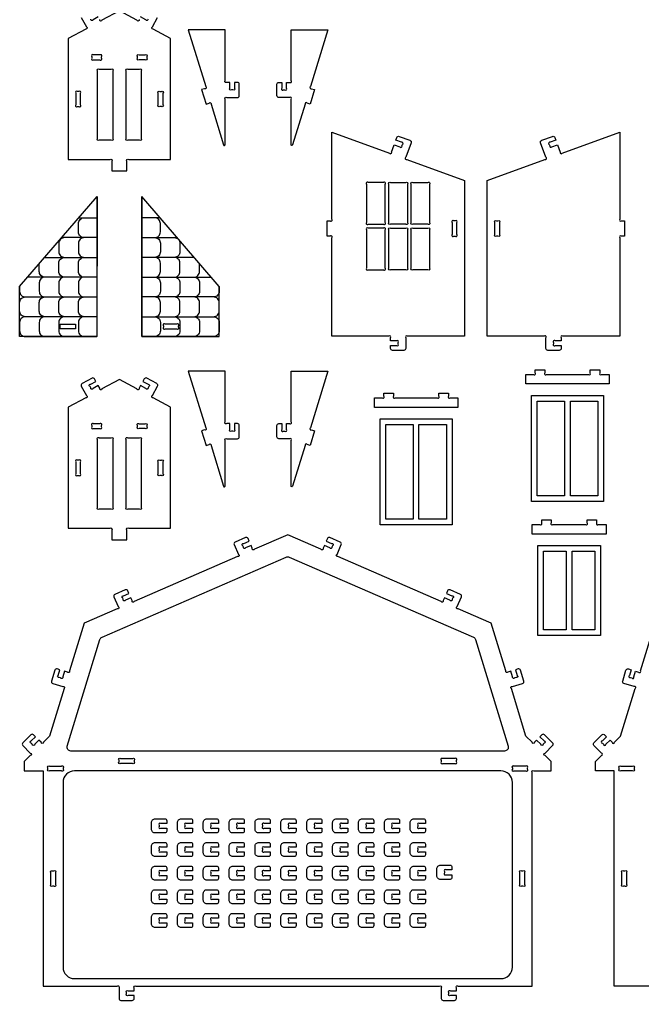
# Model space of a CAD drawing. Extents: x -988 to 3654, y 1395 to 5305.
# Drawn here: x -988 to 589, y 1399 to 3882 of the extents above; entities that cross this region are included whole.
import ezdxf

# ---------------------------------------------------------------- set-up
doc = ezdxf.new("R2010")
doc.units = 0
doc.header["$MEASUREMENT"] = 0
doc.layers.add('LAYER1', color=18, linetype='CONTINUOUS')

msp = doc.modelspace()

# ---------------------------------------------------------------- linework, layer by layer
at = {"layer": 'LAYER1'}
for points in [[(-685.6, 3881.9, -1), (-691.4, 3880.2), (-735.6, 3904.1), (-779.7, 3880.2, -1), (-785.5, 3881.9)], [(-832.1, 3887.4), (-819.3, 3863.7, -1), (-821, 3857.9), (-865.2, 3834), (-865.2, 3527.5), (-759, 3527.5, -1), (-754.8, 3523.2), (-754.8, 3498.7), (-716.4, 3498.7), (-716.4, 3523.2, -1), (-712.1, 3527.5), (-606, 3527.5), (-606, 3834), (-650.1, 3857.9, -1), (-651.8, 3863.7), (-639, 3887.4, 0.414214)], [(-789.2, 3888.7), (-802.3, 3881.6, -1), (-808.1, 3883.4)], [(-663, 3883.4, -1), (-668.8, 3881.6), (-681.9, 3888.7)], [(-792.4, 3330), (-824.8, 3330, -0.414214), (-839.2, 3344.4), (-839.2, 3365.7, -0.414214), (-824.8, 3380.1), (-792.3, 3380.1)], [(-678.8, 3330), (-646.3, 3330, 0.414214), (-631.9, 3344.4), (-631.9, 3365.7, 0.414214), (-646.3, 3380.1), (-678.8, 3380.1)], [(-824.8, 3330), (-874.5, 3330, 0.414214), (-888.9, 3315.6), (-888.9, 3294.3, 0.414214), (-874.5, 3279.9), (-824.8, 3279.9)], [(-824.8, 3330), (-874.5, 3330, -0.112166), (-880.7, 3331.5)], [(-792.4, 3330), (-824.8, 3330, 0.414214), (-839.2, 3315.6), (-839.2, 3294.3, 0.414214), (-824.8, 3279.9), (-792.4, 3279.9)], [(-678.8, 3330), (-646.3, 3330, -0.414214), (-631.9, 3315.6), (-631.9, 3294.3, -0.414214), (-646.3, 3279.9), (-678.7, 3279.9)], [(-646.3, 3330), (-596.6, 3330, 0.112166), (-590.4, 3331.5)], [(-646.3, 3330), (-596.6, 3330, -0.414214), (-582.2, 3315.6), (-582.2, 3294.3, -0.414214), (-596.6, 3279.9), (-646.3, 3279.9)], [(-924.9, 3280, 0.012511), (-924.2, 3279.9), (-874.5, 3279.9)], [(-924.9, 3279.9, -0.013073), (-924.2, 3279.9), (-874.5, 3279.9)], [(-824.8, 3229.9), (-874.5, 3229.9, -0.414214), (-888.9, 3244.3), (-888.9, 3265.5, -0.414214), (-874.5, 3279.9), (-824.8, 3279.9)], [(-792.4, 3229.9), (-824.8, 3229.9, -0.414214), (-839.2, 3244.3), (-839.2, 3265.5, -0.414214), (-824.8, 3279.9), (-792.4, 3279.9)], [(-678.7, 3229.9), (-646.3, 3229.9, 0.414214), (-631.9, 3244.3), (-631.9, 3265.5, 0.414214), (-646.3, 3279.9), (-678.7, 3279.9)], [(-646.3, 3229.9), (-596.6, 3229.9, 0.414214), (-582.2, 3244.3), (-582.2, 3265.5, 0.414214), (-596.6, 3279.9), (-646.3, 3279.9)], [(-546.2, 3280, -0.012511), (-546.9, 3279.9), (-596.6, 3279.9)], [(-546.2, 3279.9, 0.013073), (-546.9, 3279.9), (-596.6, 3279.9)], [(-874.5, 3229.9), (-924.2, 3229.9, -0.414214), (-938.6, 3244.3), (-938.6, 3264)], [(-596.6, 3229.9), (-546.9, 3229.9, 0.414214), (-532.5, 3244.3), (-532.5, 3264)], [(-874.5, 3229.9), (-924.2, 3229.9, 0.414214), (-938.6, 3215.5), (-938.6, 3194.2, 0.414214), (-924.2, 3179.8), (-874.5, 3179.8)], [(-824.8, 3229.9), (-874.5, 3229.9, 0.414214), (-888.9, 3215.5), (-888.9, 3194.2, 0.414214), (-874.5, 3179.8), (-824.8, 3179.8)], [(-792.4, 3229.9), (-824.8, 3229.9, 0.414214), (-839.2, 3215.5), (-839.2, 3194.2, 0.414214), (-824.8, 3179.8), (-792.4, 3179.8)], [(-678.7, 3229.9), (-646.3, 3229.9, -0.414214), (-631.9, 3215.5), (-631.9, 3194.2, -0.414214), (-646.3, 3179.8), (-678.7, 3179.8)], [(-646.3, 3229.9), (-596.6, 3229.9, -0.414214), (-582.2, 3215.5), (-582.2, 3194.2, -0.414214), (-596.6, 3179.8), (-646.3, 3179.8)], [(-596.6, 3229.9), (-546.9, 3229.9, -0.414214), (-532.5, 3215.5), (-532.5, 3194.2, -0.414214), (-546.9, 3179.8), (-596.6, 3179.8)], [(-988.3, 3206.1), (-988.3, 3194.2, 0.414214), (-973.9, 3179.8), (-924.2, 3179.8)], [(-482.8, 3206.1), (-482.8, 3194.2, -0.414214), (-497.2, 3179.8), (-546.9, 3179.8)], [(-924.2, 3129.7), (-973.9, 3129.7, -0.414214), (-988.3, 3144.1), (-988.3, 3165.4, -0.414214), (-973.9, 3179.8), (-924.2, 3179.8)], [(-917.9, 3129.7), (-924.2, 3129.7, -0.414214), (-938.6, 3144.1), (-938.6, 3165.4, -0.414214), (-924.2, 3179.8), (-874.5, 3179.8)], [(-824.8, 3129.7), (-874.5, 3129.7, -0.414214), (-888.9, 3144.1), (-888.9, 3165.4, -0.414214), (-874.5, 3179.8), (-824.8, 3179.8)], [(-792.4, 3129.7), (-824.8, 3129.7, -0.414214), (-839.2, 3144.1), (-839.2, 3165.4, -0.414214), (-824.8, 3179.8), (-792.4, 3179.8)], [(-678.7, 3129.7), (-646.3, 3129.7, 0.414214), (-631.9, 3144.1), (-631.9, 3165.4, 0.414214), (-646.3, 3179.8), (-678.7, 3179.8)], [(-646.3, 3129.7), (-596.6, 3129.7, 0.414214), (-582.2, 3144.1), (-582.2, 3165.4, 0.414214), (-596.6, 3179.8), (-646.3, 3179.8)], [(-553.2, 3129.7), (-546.9, 3129.7, 0.414214), (-532.5, 3144.1), (-532.5, 3165.4, 0.414214), (-546.9, 3179.8), (-596.6, 3179.8)], [(-546.9, 3129.7), (-497.2, 3129.7, 0.414214), (-482.8, 3144.1), (-482.8, 3165.4, 0.414214), (-497.2, 3179.8), (-546.9, 3179.8)], [(-924.2, 3129.7), (-973.9, 3129.7, 0.414214), (-988.3, 3115.3), (-988.3, 3094, 0.414214), (-973.9, 3079.6), (-924.2, 3079.6)], [(-874.5, 3129.7), (-924.2, 3129.7, 0.414214), (-938.6, 3115.3), (-938.6, 3094, 0.414214), (-924.2, 3079.6), (-874.5, 3079.6)], [(-824.8, 3129.7), (-874.5, 3129.7, 0.414214), (-888.9, 3115.3), (-888.9, 3094, 0.414214), (-874.5, 3079.6), (-824.8, 3079.6)], [(-792.4, 3129.7), (-824.8, 3129.7, 0.414214), (-839.2, 3115.3), (-839.2, 3094, 0.414214), (-824.8, 3079.6), (-792.4, 3079.6)], [(-678.7, 3129.7), (-646.3, 3129.7, -0.414214), (-631.9, 3115.3), (-631.9, 3094, -0.414214), (-646.3, 3079.6), (-678.7, 3079.6)], [(-646.3, 3129.7), (-596.6, 3129.7, -0.414214), (-582.2, 3115.3), (-582.2, 3094, -0.414214), (-596.6, 3079.6), (-646.3, 3079.6)], [(-596.6, 3129.7), (-546.9, 3129.7, -0.414214), (-532.5, 3115.3), (-532.5, 3094, -0.414214), (-546.9, 3079.6), (-596.6, 3079.6)], [(-546.9, 3129.7), (-497.2, 3129.7, -0.414214), (-482.8, 3115.3), (-482.8, 3094, -0.414214), (-497.2, 3079.6), (-546.9, 3079.6)], [(705.4, 1435), (517.6, 1435), (517.6, 1979.8), (469.6, 1979.8), (469.6, 2003.8), (485, 2019.2, 1), (485, 2025.3), (466, 2044.3, -0.414214), (466, 2051.1), (486.3, 2071.5, -0.414214), (493.1, 2071.5), (498.2, 2066.4), (487.6, 2055.8, 1), (487.6, 2049.8), (490.1, 2047.3, 1), (496.1, 2047.3), (506.7, 2057.9), (512.2, 2052.4, 1), (518.2, 2052.4), (533.6, 2067.8), (570.5, 2188.3, 1), (567.7, 2193.6), (541.9, 2201.5, -0.414214), (538.8, 2207.5), (547.2, 2235, -0.414214), (553.2, 2238.2), (560.1, 2236.1), (555.7, 2221.8, 1), (558.5, 2216.5), (561.9, 2215.5, 1), (567.2, 2218.3), (571.6, 2232.6), (579, 2230.3, 1), (584.3, 2233.1), (621.2, 2353.6)]]:
    msp.add_lwpolyline(points, format="xyb", dxfattribs=at)
for points in [[(-561.1, 3856.1), (-517, 3712.3, -1), (-519.9, 3707), (-527.3, 3704.7), (-516, 3668), (-508.6, 3670.3, -1), (-503.3, 3667.5), (-471.8, 3564.6, 0.861326), (-468, 3565.2), (-468, 3680.4, -1), (-463.8, 3684.7), (-436.8, 3684.7, 0.414214), (-432, 3689.5), (-432, 3718.3, 0.414214), (-436.8, 3723.1), (-444, 3723.1), (-444, 3708.1, -1), (-448.3, 3703.9), (-451.8, 3703.9, -1), (-456, 3708.1), (-456, 3723.1), (-463.8, 3723.1, -1), (-468, 3727.3), (-468, 3856.1)], [(-207.6, 3856.1), (-251.7, 3712.3, 1), (-248.9, 3707), (-241.5, 3704.7), (-252.7, 3668), (-260.1, 3670.3, 1), (-265.4, 3667.5), (-297, 3564.6, -0.861326), (-300.7, 3565.2), (-300.7, 3680.4, 1), (-305, 3684.7), (-331.9, 3684.7, -0.414214), (-336.7, 3689.5), (-336.7, 3718.3, -0.414214), (-331.9, 3723.1), (-324.7, 3723.1), (-324.7, 3708.1, 1), (-320.5, 3703.9), (-317, 3703.9, 1), (-312.7, 3708.1), (-312.7, 3723.1), (-305, 3723.1, 1), (-300.7, 3727.3), (-300.7, 3856.1)], [(-800.9, 3780.4), (-785.4, 3780.4, 1), (-781.2, 3784.6), (-781.2, 3788.1, 1), (-785.4, 3792.4), (-800.9, 3792.4, 1), (-805.2, 3788.1), (-805.2, 3784.6, 1)], [(-685.7, 3792.4), (-670.2, 3792.4, -1), (-666, 3788.1), (-666, 3784.6, -1), (-670.2, 3780.4), (-685.7, 3780.4, -1), (-690, 3784.6), (-690, 3788.1, -1)], [(-786.5, 3756.4), (-756.6, 3756.4, -1), (-752.4, 3752.1), (-752.4, 3580.6, -1), (-756.6, 3576.4), (-786.5, 3576.4, -1), (-790.8, 3580.6), (-790.8, 3752.1, -1)], [(-714.5, 3756.4), (-684.6, 3756.4, -1), (-680.4, 3752.1), (-680.4, 3580.6, -1), (-684.6, 3576.4), (-714.5, 3576.4, -1), (-718.8, 3580.6), (-718.8, 3752.1, -1)], [(-846, 3695.7), (-846, 3665.8, 1), (-841.7, 3661.6), (-838.2, 3661.6, 1), (-834, 3665.8), (-834, 3695.7, 1), (-838.2, 3700), (-841.7, 3700, 1)], [(-625.2, 3695.7), (-625.2, 3665.8, -1), (-629.4, 3661.6), (-632.9, 3661.6, -1), (-637.2, 3665.8), (-637.2, 3695.7, -1), (-632.9, 3700), (-629.4, 3700, -1)], [(-49, 3056.6), (-34.1, 3056.6, 1), (-29.8, 3060.9), (-29.8, 3064.4, 1), (-34.1, 3068.6), (-49, 3068.6), (-49, 3076.4, 1), (-53.3, 3080.6), (-197.8, 3080.6), (-197.8, 3329.6, 1), (-202.1, 3333.8), (-209.8, 3333.8), (-209.8, 3372.2), (-202.1, 3372.2, 1), (-197.8, 3376.5), (-197.8, 3597.3), (-51.9, 3544.2, 1), (-46.4, 3546.7), (-39.6, 3565.3), (-25.6, 3560.2, 1), (-20.2, 3562.7), (-19, 3566, 1), (-21.5, 3571.5), (-35.5, 3576.6), (-33.1, 3583.3, -0.414214), (-26.9, 3586.2), (0.1, 3576.4, -0.414214), (3, 3570.2), (-10.3, 3533.6, 1), (-7.8, 3528.2), (138.2, 3475), (138.2, 3080.6), (-6.4, 3080.6, 1), (-10.6, 3076.4), (-10.6, 3049.4, -0.414214), (-15.4, 3044.6), (-44.2, 3044.6, -0.414214), (-49, 3049.4)], [(543.8, 3333.8), (536, 3333.8, 1), (531.8, 3329.6), (531.8, 3080.6), (387.2, 3080.6, 1), (383, 3076.4), (383, 3068.6), (368, 3068.6, 1), (363.8, 3064.4), (363.8, 3060.9, 1), (368, 3056.6), (383, 3056.6), (383, 3049.4, -0.414214), (378.2, 3044.6), (349.4, 3044.6, -0.414214), (344.6, 3049.4), (344.6, 3076.4, 1), (340.3, 3080.6), (195.8, 3080.6), (195.8, 3475), (341.7, 3528.2, 1), (344.3, 3533.6), (331, 3570.2, -0.414214), (333.8, 3576.4), (360.9, 3586.2, -0.414214), (367.1, 3583.3), (369.5, 3576.6), (355.5, 3571.5, 1), (352.9, 3566), (354.1, 3562.7, 1), (359.6, 3560.2), (373.6, 3565.3), (380.4, 3546.7, 1), (385.8, 3544.2), (531.8, 3597.3), (531.8, 3376.5, 1), (536, 3372.2), (543.8, 3372.2)], [(-109.6, 3465.2), (-109.6, 3368.1, 1), (-105.4, 3363.8), (-67.1, 3363.8, 1), (-62.8, 3368.1), (-62.8, 3465.2, 1), (-67.1, 3469.4), (-105.4, 3469.4, 1)], [(-49, 3469.4), (-10.7, 3469.4, -1), (-6.4, 3465.2), (-6.4, 3368.1, -1), (-10.7, 3363.8), (-49, 3363.8, -1), (-53.2, 3368.1), (-53.2, 3465.2, -1)], [(50, 3465.2), (50, 3368.1, -1), (45.7, 3363.8), (7.4, 3363.8, -1), (3.2, 3368.1), (3.2, 3465.2, -1), (7.4, 3469.4), (45.7, 3469.4, -1)], [(-109.6, 3350), (-109.6, 3252.9, 1), (-105.4, 3248.6), (-67.1, 3248.6, 1), (-62.8, 3252.9), (-62.8, 3350, 1), (-67.1, 3354.2), (-105.4, 3354.2, 1)], [(-49, 3354.2), (-10.7, 3354.2, -1), (-6.4, 3350), (-6.4, 3252.9, -1), (-10.7, 3248.6), (-49, 3248.6, -1), (-53.2, 3252.9), (-53.2, 3350, -1)], [(50, 3350), (50, 3252.9, -1), (45.7, 3248.6), (7.4, 3248.6, -1), (3.2, 3252.9), (3.2, 3350, -1), (7.4, 3354.2), (45.7, 3354.2, -1)], [(107, 3368), (107, 3338.1, 1), (111.2, 3333.8), (114.7, 3333.8, 1), (119, 3338.1), (119, 3368, 1), (114.7, 3372.2), (111.2, 3372.2, 1)], [(227, 3368), (227, 3338.1, -1), (222.7, 3333.8), (219.2, 3333.8, -1), (215, 3338.1), (215, 3368, -1), (219.2, 3372.2), (222.7, 3372.2, -1)], [(-624.3, 3106.5), (-624.3, 3103, 1), (-620.1, 3098.8), (-590.2, 3098.8, 1), (-585.9, 3103), (-585.9, 3106.5, 1), (-590.2, 3110.8), (-620.1, 3110.8, 1)], [(-561.1, 2992.1), (-517, 2848.3, -1), (-519.9, 2843), (-527.3, 2840.7), (-516, 2804), (-508.6, 2806.3, -1), (-503.3, 2803.5), (-471.8, 2700.6, 0.861326), (-468, 2701.2), (-468, 2816.4, -1), (-463.8, 2820.7), (-436.8, 2820.7, 0.414214), (-432, 2825.5), (-432, 2854.3, 0.414214), (-436.8, 2859.1), (-444, 2859.1), (-444, 2844.1, -1), (-448.3, 2839.9), (-451.8, 2839.9, -1), (-456, 2844.1), (-456, 2859.1), (-463.8, 2859.1, -1), (-468, 2863.3), (-468, 2992.1)], [(-207.6, 2992.1), (-251.7, 2848.3, 1), (-248.9, 2843), (-241.5, 2840.7), (-252.7, 2804), (-260.1, 2806.3, 1), (-265.4, 2803.5), (-297, 2700.6, -0.861326), (-300.7, 2701.2), (-300.7, 2816.4, 1), (-305, 2820.7), (-331.9, 2820.7, -0.414214), (-336.7, 2825.5), (-336.7, 2854.3, -0.414214), (-331.9, 2859.1), (-324.7, 2859.1), (-324.7, 2844.1, 1), (-320.5, 2839.9), (-317, 2839.9, 1), (-312.7, 2844.1), (-312.7, 2859.1), (-305, 2859.1, 1), (-300.7, 2863.3), (-300.7, 2992.1)], [(341.5, 2995.5), (341.5, 2987.7, 1), (345.8, 2983.5), (452.4, 2983.5, 1), (456.7, 2987.7), (456.7, 2995.5), (480.7, 2995.5), (480.7, 2987.7, 1), (485, 2983.5), (504.7, 2983.5), (504.7, 2959.5), (293.5, 2959.5), (293.5, 2983.5), (313.2, 2983.5, 1), (317.5, 2987.7), (317.5, 2995.5)], [(-681.9, 2955.3), (-685.6, 2948.5, -1), (-691.4, 2946.8), (-735.6, 2970.6), (-779.7, 2946.8, -1), (-785.5, 2948.5), (-789.2, 2955.3), (-802.3, 2948.2, -1), (-808.1, 2949.9), (-809.7, 2953, -1), (-808, 2958.8), (-794.9, 2965.9), (-798.3, 2972.2, 0.414214), (-804.8, 2974.1), (-830.1, 2960.5, 0.414214), (-832.1, 2954), (-819.3, 2930.2, -1), (-821, 2924.5), (-865.2, 2900.6), (-865.2, 2594.1), (-759, 2594.1, -1), (-754.8, 2589.8), (-754.8, 2565.3), (-716.4, 2565.3), (-716.4, 2589.8, -1), (-712.1, 2594.1), (-606, 2594.1), (-606, 2900.6), (-650.1, 2924.5, -1), (-651.8, 2930.2), (-639, 2954, 0.414214), (-641, 2960.5), (-666.3, 2974.1, 0.414214), (-672.8, 2972.2), (-676.2, 2965.9), (-663.1, 2958.8, -1), (-661.4, 2953), (-663, 2949.9, -1), (-668.8, 2948.2)], [(-41.8, 2936.3), (-41.8, 2928.6, 1), (-37.6, 2924.3), (69.1, 2924.3, 1), (73.4, 2928.6), (73.4, 2936.3), (97.4, 2936.3), (97.4, 2928.6, 1), (101.6, 2924.3), (121.4, 2924.3), (121.4, 2900.3), (-89.8, 2900.3), (-89.8, 2924.3), (-70.1, 2924.3, 1), (-65.8, 2928.6), (-65.8, 2936.3)], [(-800.9, 2846.9), (-785.4, 2846.9, 1), (-781.2, 2851.2), (-781.2, 2854.7, 1), (-785.4, 2858.9), (-800.9, 2858.9, 1), (-805.2, 2854.7), (-805.2, 2851.2, 1)], [(-685.7, 2858.9), (-670.2, 2858.9, -1), (-666, 2854.7), (-666, 2851.2, -1), (-670.2, 2846.9), (-685.7, 2846.9, -1), (-690, 2851.2), (-690, 2854.7, -1)], [(-786.5, 2822.9), (-756.6, 2822.9, -1), (-752.4, 2818.7), (-752.4, 2647.2, -1), (-756.6, 2642.9), (-786.5, 2642.9, -1), (-790.8, 2647.2), (-790.8, 2818.7, -1)], [(-714.5, 2822.9), (-684.6, 2822.9, -1), (-680.4, 2818.7), (-680.4, 2647.2, -1), (-684.6, 2642.9), (-714.5, 2642.9, -1), (-718.8, 2647.2), (-718.8, 2818.7, -1)], [(-846, 2762.3), (-846, 2732.4, 1), (-841.7, 2728.1), (-838.2, 2728.1, 1), (-834, 2732.4), (-834, 2762.3, 1), (-838.2, 2766.5), (-841.7, 2766.5, 1)], [(-625.2, 2762.3), (-625.2, 2732.4, -1), (-629.4, 2728.1), (-632.9, 2728.1, -1), (-637.2, 2732.4), (-637.2, 2762.3, -1), (-632.9, 2766.5), (-629.4, 2766.5, -1)], [(357.7, 2615.6), (357.7, 2607.8, 1), (361.9, 2603.6), (444.6, 2603.6, 1), (448.9, 2607.8), (448.9, 2615.6), (472.9, 2615.6), (472.9, 2607.8, 1), (477.1, 2603.6), (496.9, 2603.6), (496.9, 2579.6), (309.7, 2579.6), (309.7, 2603.6), (329.4, 2603.6, 1), (333.7, 2607.8), (333.7, 2615.6)], [(-928.6, 1435), (-740.9, 1435, -1), (-736.6, 1430.8), (-736.6, 1403.8, 0.414214), (-731.8, 1399), (-703, 1399, 0.414214), (-698.2, 1403.8), (-698.2, 1411), (-713.2, 1411, -1), (-717.4, 1415.3), (-717.4, 1418.8, -1), (-713.2, 1423), (-698.2, 1423), (-698.2, 1430.8, -1), (-694, 1435), (75.1, 1435, -1), (79.4, 1430.8), (79.4, 1403.8, 0.414214), (84.2, 1399), (113, 1399, 0.414214), (117.8, 1403.8), (117.8, 1411), (102.8, 1411, -1), (98.6, 1415.3), (98.6, 1418.8, -1), (102.8, 1423), (117.8, 1423), (117.8, 1430.8, -1), (122, 1435), (309.8, 1435), (309.8, 1975.6, -1), (314, 1979.8), (357.8, 1979.8), (357.8, 2003.8), (342.4, 2019.2, -1), (342.4, 2025.3), (361.4, 2044.3, 0.414214), (361.4, 2051.1), (341.1, 2071.5, 0.414214), (334.3, 2071.5), (329.2, 2066.4), (339.8, 2055.8, -1), (339.8, 2049.8), (337.3, 2047.3, -1), (331.3, 2047.3), (320.7, 2057.9), (315.2, 2052.4, -1), (309.2, 2052.4), (293.8, 2067.8), (256.9, 2188.3, -1), (259.7, 2193.6), (285.5, 2201.5, 0.414214), (288.6, 2207.5), (280.2, 2235, 0.414214), (274.2, 2238.2), (267.3, 2236.1), (271.7, 2221.8, -1), (268.9, 2216.5), (265.5, 2215.5, -1), (260.2, 2218.3), (255.8, 2232.6), (248.4, 2230.3, -1), (243.1, 2233.1), (206.2, 2353.6), (122.1, 2390.2, -1), (119.9, 2395.8), (130.6, 2420.5, 0.414214), (128.1, 2426.8), (101.7, 2438.3, 0.414214), (95.4, 2435.8), (92.5, 2429.2), (106.2, 2423.3, -1), (108.4, 2417.7), (107, 2414.5, -1), (101.4, 2412.2), (87.7, 2418.2), (84.6, 2411.1, -1), (79, 2408.9), (-182.3, 2522.6, -1), (-184.5, 2528.2), (-173.7, 2552.9, 0.414214), (-176.2, 2559.2), (-202.6, 2570.7, 0.414214), (-208.9, 2568.2), (-211.8, 2561.6), (-198.1, 2555.6, -1), (-195.9, 2550), (-197.3, 2546.8, -1), (-202.9, 2544.6), (-216.6, 2550.6), (-219.7, 2543.5, -1), (-225.3, 2541.3), (-309.4, 2577.9), (-393.6, 2541.3, -1), (-399.2, 2543.5), (-402.2, 2550.6), (-416, 2544.6, -1), (-421.5, 2546.8), (-422.9, 2550, -1), (-420.7, 2555.6), (-407, 2561.6), (-409.9, 2568.2, 0.414214), (-416.2, 2570.7), (-442.6, 2559.2, 0.414214), (-445.1, 2552.9), (-434.4, 2528.2, -1), (-436.6, 2522.6), (-697.9, 2408.9, -1), (-703.5, 2411.1), (-706.6, 2418.2), (-720.3, 2412.2, -1), (-725.9, 2414.5), (-727.3, 2417.7, -1), (-725.1, 2423.3), (-711.4, 2429.2), (-714.2, 2435.8, 0.414214), (-720.6, 2438.3), (-747, 2426.8, 0.414214), (-749.5, 2420.5), (-738.7, 2395.8, -1), (-740.9, 2390.2), (-825, 2353.6), (-862, 2233.1, -1), (-867.3, 2230.3), (-874.7, 2232.6), (-879.1, 2218.3, -1), (-884.4, 2215.5), (-887.7, 2216.5, -1), (-890.5, 2221.8), (-886.2, 2236.1), (-893.1, 2238.2, 0.414214), (-899, 2235), (-907.5, 2207.5, 0.414214), (-904.3, 2201.5), (-878.5, 2193.6, -1), (-875.7, 2188.3), (-912.7, 2067.8), (-928.1, 2052.4, -1), (-934.1, 2052.4), (-939.5, 2057.9), (-950.1, 2047.3, -1), (-956.1, 2047.3), (-958.6, 2049.8, -1), (-958.6, 2055.8), (-948, 2066.4), (-953.1, 2071.5, 0.414214), (-959.9, 2071.5), (-980.3, 2051.1, 0.414214), (-980.3, 2044.3), (-961.2, 2025.3, -1), (-961.2, 2019.2), (-976.6, 2003.8), (-976.6, 1979.8), (-928.6, 1979.8)], [(239.6, 2030.2), (-858.5, 2030.2, -0.504278), (-867.7, 2042.7), (-785, 2312.4, -0.219181), (-779.6, 2318.4), (-313.3, 2521.2, -0.208056), (-305.6, 2521.2), (160.8, 2318.4, -0.219181), (166.1, 2312.4), (248.8, 2042.7, -0.504278)], [(-732.4, 2011), (-702.5, 2011, -1), (-698.2, 2006.8), (-698.2, 2003.3, -1), (-702.5, 1999), (-732.4, 1999, -1), (-736.6, 2003.3), (-736.6, 2006.8, -1)], [(79.4, 2006.8), (79.4, 2003.3, 1), (83.6, 1999), (113.5, 1999, 1), (117.8, 2003.3), (117.8, 2006.8, 1), (113.5, 2011), (83.6, 2011, 1)], [(-912.4, 1991.8), (-882.5, 1991.8, -1), (-878.2, 1987.6), (-878.2, 1984.1, -1), (-882.5, 1979.8), (-912.4, 1979.8, -1), (-916.6, 1984.1), (-916.6, 1987.6, -1)], [(293.5, 1991.8), (263.6, 1991.8, 1), (259.4, 1987.6), (259.4, 1984.1, 1), (263.6, 1979.8), (293.5, 1979.8, 1), (297.8, 1984.1), (297.8, 1987.6, 1)], [(533.9, 1991.8), (563.8, 1991.8, -1), (568, 1987.6), (568, 1984.1, -1), (563.8, 1979.8), (533.9, 1979.8, -1), (529.6, 1984.1), (529.6, 1987.6, -1)], [(230.6, 1979.8), (-849.4, 1979.8, 0.414214), (-878.2, 1951), (-878.2, 1483, 0.414214), (-849.4, 1454.2), (230.6, 1454.2, 0.414214), (259.4, 1483), (259.4, 1951, 0.414214)], [(-620.6, 1822.8), (-644.6, 1822.8, -0.414214), (-654.2, 1832.4), (-654.2, 1849.2, -0.414214), (-644.6, 1858.8), (-620.6, 1858.8, -0.414214), (-615.8, 1854), (-615.8, 1846.8), (-630.8, 1846.8, 1), (-635, 1842.6), (-635, 1839.1, 1), (-630.8, 1834.8), (-615.8, 1834.8), (-615.8, 1827.6, -0.414214)], [(-555.1, 1822.8), (-579.1, 1822.8, -0.414214), (-588.7, 1832.4), (-588.7, 1849.2, -0.414214), (-579.1, 1858.8), (-555.1, 1858.8, -0.414214), (-550.3, 1854), (-550.3, 1846.8), (-565.3, 1846.8, 1), (-569.5, 1842.6), (-569.5, 1839.1, 1), (-565.3, 1834.8), (-550.3, 1834.8), (-550.3, 1827.6, -0.414214)], [(-489.6, 1822.8), (-513.6, 1822.8, -0.414214), (-523.2, 1832.4), (-523.2, 1849.2, -0.414214), (-513.6, 1858.8), (-489.6, 1858.8, -0.414214), (-484.8, 1854), (-484.8, 1846.8), (-499.8, 1846.8, 1), (-504, 1842.6), (-504, 1839.1, 1), (-499.8, 1834.8), (-484.8, 1834.8), (-484.8, 1827.6, -0.414214)], [(-424.1, 1822.8), (-448.1, 1822.8, -0.414214), (-457.7, 1832.4), (-457.7, 1849.2, -0.414214), (-448.1, 1858.8), (-424.1, 1858.8, -0.414214), (-419.3, 1854), (-419.3, 1846.8), (-434.2, 1846.8, 1), (-438.5, 1842.6), (-438.5, 1839.1, 1), (-434.2, 1834.8), (-419.3, 1834.8), (-419.3, 1827.6, -0.414214)], [(-358.6, 1822.8), (-382.6, 1822.8, -0.414214), (-392.2, 1832.4), (-392.2, 1849.2, -0.414214), (-382.6, 1858.8), (-358.6, 1858.8, -0.414214), (-353.8, 1854), (-353.8, 1846.8), (-368.7, 1846.8, 1), (-373, 1842.6), (-373, 1839.1, 1), (-368.7, 1834.8), (-353.8, 1834.8), (-353.8, 1827.6, -0.414214)], [(-293.1, 1822.8), (-317.1, 1822.8, -0.414214), (-326.7, 1832.4), (-326.7, 1849.2, -0.414214), (-317.1, 1858.8), (-293.1, 1858.8, -0.414214), (-288.3, 1854), (-288.3, 1846.8), (-303.2, 1846.8, 1), (-307.5, 1842.6), (-307.5, 1839.1, 1), (-303.2, 1834.8), (-288.3, 1834.8), (-288.3, 1827.6, -0.414214)], [(-227.5, 1822.8), (-251.5, 1822.8, -0.414214), (-261.1, 1832.4), (-261.1, 1849.2, -0.414214), (-251.5, 1858.8), (-227.5, 1858.8, -0.414214), (-222.7, 1854), (-222.7, 1846.8), (-237.7, 1846.8, 1), (-241.9, 1842.6), (-241.9, 1839.1, 1), (-237.7, 1834.8), (-222.7, 1834.8), (-222.7, 1827.6, -0.414214)], [(-162, 1822.8), (-186, 1822.8, -0.414214), (-195.6, 1832.4), (-195.6, 1849.2, -0.414214), (-186, 1858.8), (-162, 1858.8, -0.414214), (-157.2, 1854), (-157.2, 1846.8), (-172.2, 1846.8, 1), (-176.4, 1842.6), (-176.4, 1839.1, 1), (-172.2, 1834.8), (-157.2, 1834.8), (-157.2, 1827.6, -0.414214)], [(-96.5, 1822.8), (-120.5, 1822.8, -0.414214), (-130.1, 1832.4), (-130.1, 1849.2, -0.414214), (-120.5, 1858.8), (-96.5, 1858.8, -0.414214), (-91.7, 1854), (-91.7, 1846.8), (-106.6, 1846.8, 1), (-110.9, 1842.6), (-110.9, 1839.1, 1), (-106.6, 1834.8), (-91.7, 1834.8), (-91.7, 1827.6, -0.414214)], [(-31, 1822.8), (-55, 1822.8, -0.414214), (-64.6, 1832.4), (-64.6, 1849.2, -0.414214), (-55, 1858.8), (-31, 1858.8, -0.414214), (-26.2, 1854), (-26.2, 1846.8), (-41.1, 1846.8, 1), (-45.4, 1842.6), (-45.4, 1839.1, 1), (-41.1, 1834.8), (-26.2, 1834.8), (-26.2, 1827.6, -0.414214)], [(34.5, 1822.8), (10.5, 1822.8, -0.414214), (0.9, 1832.4), (0.9, 1849.2, -0.414214), (10.5, 1858.8), (34.5, 1858.8, -0.414214), (39.3, 1854), (39.3, 1846.8), (24.4, 1846.8, 1), (20.1, 1842.6), (20.1, 1839.1, 1), (24.4, 1834.8), (39.3, 1834.8), (39.3, 1827.6, -0.414214)], [(-620.6, 1763), (-644.6, 1763, -0.414214), (-654.2, 1772.6), (-654.2, 1789.4, -0.414214), (-644.6, 1799), (-620.6, 1799, -0.414214), (-615.8, 1794.2), (-615.8, 1787), (-630.8, 1787, 1), (-635, 1782.7), (-635, 1779.2, 1), (-630.8, 1775), (-615.8, 1775), (-615.8, 1767.8, -0.414214)], [(-555.1, 1763), (-579.1, 1763, -0.414214), (-588.7, 1772.6), (-588.7, 1789.4, -0.414214), (-579.1, 1799), (-555.1, 1799, -0.414214), (-550.3, 1794.2), (-550.3, 1787), (-565.3, 1787, 1), (-569.5, 1782.7), (-569.5, 1779.2, 1), (-565.3, 1775), (-550.3, 1775), (-550.3, 1767.8, -0.414214)], [(-489.6, 1763), (-513.6, 1763, -0.414214), (-523.2, 1772.6), (-523.2, 1789.4, -0.414214), (-513.6, 1799), (-489.6, 1799, -0.414214), (-484.8, 1794.2), (-484.8, 1787), (-499.8, 1787, 1), (-504, 1782.7), (-504, 1779.2, 1), (-499.8, 1775), (-484.8, 1775), (-484.8, 1767.8, -0.414214)], [(-424.1, 1763), (-448.1, 1763, -0.414214), (-457.7, 1772.6), (-457.7, 1789.4, -0.414214), (-448.1, 1799), (-424.1, 1799, -0.414214), (-419.3, 1794.2), (-419.3, 1787), (-434.2, 1787, 1), (-438.5, 1782.7), (-438.5, 1779.2, 1), (-434.2, 1775), (-419.3, 1775), (-419.3, 1767.8, -0.414214)], [(-358.6, 1763), (-382.6, 1763, -0.414214), (-392.2, 1772.6), (-392.2, 1789.4, -0.414214), (-382.6, 1799), (-358.6, 1799, -0.414214), (-353.8, 1794.2), (-353.8, 1787), (-368.7, 1787, 1), (-373, 1782.7), (-373, 1779.2, 1), (-368.7, 1775), (-353.8, 1775), (-353.8, 1767.8, -0.414214)], [(-293.1, 1763), (-317.1, 1763, -0.414214), (-326.7, 1772.6), (-326.7, 1789.4, -0.414214), (-317.1, 1799), (-293.1, 1799, -0.414214), (-288.3, 1794.2), (-288.3, 1787), (-303.2, 1787, 1), (-307.5, 1782.7), (-307.5, 1779.2, 1), (-303.2, 1775), (-288.3, 1775), (-288.3, 1767.8, -0.414214)], [(-227.5, 1763), (-251.5, 1763, -0.414214), (-261.1, 1772.6), (-261.1, 1789.4, -0.414214), (-251.5, 1799), (-227.5, 1799, -0.414214), (-222.7, 1794.2), (-222.7, 1787), (-237.7, 1787, 1), (-241.9, 1782.7), (-241.9, 1779.2, 1), (-237.7, 1775), (-222.7, 1775), (-222.7, 1767.8, -0.414214)], [(-162, 1763), (-186, 1763, -0.414214), (-195.6, 1772.6), (-195.6, 1789.4, -0.414214), (-186, 1799), (-162, 1799, -0.414214), (-157.2, 1794.2), (-157.2, 1787), (-172.2, 1787, 1), (-176.4, 1782.7), (-176.4, 1779.2, 1), (-172.2, 1775), (-157.2, 1775), (-157.2, 1767.8, -0.414214)], [(-96.5, 1763), (-120.5, 1763, -0.414214), (-130.1, 1772.6), (-130.1, 1789.4, -0.414214), (-120.5, 1799), (-96.5, 1799, -0.414214), (-91.7, 1794.2), (-91.7, 1787), (-106.6, 1787, 1), (-110.9, 1782.7), (-110.9, 1779.2, 1), (-106.6, 1775), (-91.7, 1775), (-91.7, 1767.8, -0.414214)], [(-31, 1763), (-55, 1763, -0.414214), (-64.6, 1772.6), (-64.6, 1789.4, -0.414214), (-55, 1799), (-31, 1799, -0.414214), (-26.2, 1794.2), (-26.2, 1787), (-41.1, 1787, 1), (-45.4, 1782.7), (-45.4, 1779.2, 1), (-41.1, 1775), (-26.2, 1775), (-26.2, 1767.8, -0.414214)], [(34.5, 1763), (10.5, 1763, -0.414214), (0.9, 1772.6), (0.9, 1789.4, -0.414214), (10.5, 1799), (34.5, 1799, -0.414214), (39.3, 1794.2), (39.3, 1787), (24.4, 1787, 1), (20.1, 1782.7), (20.1, 1779.2, 1), (24.4, 1775), (39.3, 1775), (39.3, 1767.8, -0.414214)], [(-620.6, 1703.1), (-644.6, 1703.1, -0.414214), (-654.2, 1712.7), (-654.2, 1729.5, -0.414214), (-644.6, 1739.1), (-620.6, 1739.1, -0.414214), (-615.8, 1734.3), (-615.8, 1727.1), (-630.8, 1727.1, 1), (-635, 1722.9), (-635, 1719.4, 1), (-630.8, 1715.1), (-615.8, 1715.1), (-615.8, 1707.9, -0.414214)], [(-555.1, 1703.1), (-579.1, 1703.1, -0.414214), (-588.7, 1712.7), (-588.7, 1729.5, -0.414214), (-579.1, 1739.1), (-555.1, 1739.1, -0.414214), (-550.3, 1734.3), (-550.3, 1727.1), (-565.3, 1727.1, 1), (-569.5, 1722.9), (-569.5, 1719.4, 1), (-565.3, 1715.1), (-550.3, 1715.1), (-550.3, 1707.9, -0.414214)], [(-489.6, 1703.1), (-513.6, 1703.1, -0.414214), (-523.2, 1712.7), (-523.2, 1729.5, -0.414214), (-513.6, 1739.1), (-489.6, 1739.1, -0.414214), (-484.8, 1734.3), (-484.8, 1727.1), (-499.8, 1727.1, 1), (-504, 1722.9), (-504, 1719.4, 1), (-499.8, 1715.1), (-484.8, 1715.1), (-484.8, 1707.9, -0.414214)], [(-424.1, 1703.1), (-448.1, 1703.1, -0.414214), (-457.7, 1712.7), (-457.7, 1729.5, -0.414214), (-448.1, 1739.1), (-424.1, 1739.1, -0.414214), (-419.3, 1734.3), (-419.3, 1727.1), (-434.2, 1727.1, 1), (-438.5, 1722.9), (-438.5, 1719.4, 1), (-434.2, 1715.1), (-419.3, 1715.1), (-419.3, 1707.9, -0.414214)], [(-358.6, 1703.1), (-382.6, 1703.1, -0.414214), (-392.2, 1712.7), (-392.2, 1729.5, -0.414214), (-382.6, 1739.1), (-358.6, 1739.1, -0.414214), (-353.8, 1734.3), (-353.8, 1727.1), (-368.7, 1727.1, 1), (-373, 1722.9), (-373, 1719.4, 1), (-368.7, 1715.1), (-353.8, 1715.1), (-353.8, 1707.9, -0.414214)], [(-293.1, 1703.1), (-317.1, 1703.1, -0.414214), (-326.7, 1712.7), (-326.7, 1729.5, -0.414214), (-317.1, 1739.1), (-293.1, 1739.1, -0.414214), (-288.3, 1734.3), (-288.3, 1727.1), (-303.2, 1727.1, 1), (-307.5, 1722.9), (-307.5, 1719.4, 1), (-303.2, 1715.1), (-288.3, 1715.1), (-288.3, 1707.9, -0.414214)], [(-227.5, 1703.1), (-251.5, 1703.1, -0.414214), (-261.1, 1712.7), (-261.1, 1729.5, -0.414214), (-251.5, 1739.1), (-227.5, 1739.1, -0.414214), (-222.7, 1734.3), (-222.7, 1727.1), (-237.7, 1727.1, 1), (-241.9, 1722.9), (-241.9, 1719.4, 1), (-237.7, 1715.1), (-222.7, 1715.1), (-222.7, 1707.9, -0.414214)], [(-162, 1703.1), (-186, 1703.1, -0.414214), (-195.6, 1712.7), (-195.6, 1729.5, -0.414214), (-186, 1739.1), (-162, 1739.1, -0.414214), (-157.2, 1734.3), (-157.2, 1727.1), (-172.2, 1727.1, 1), (-176.4, 1722.9), (-176.4, 1719.4, 1), (-172.2, 1715.1), (-157.2, 1715.1), (-157.2, 1707.9, -0.414214)], [(-96.5, 1703.1), (-120.5, 1703.1, -0.414214), (-130.1, 1712.7), (-130.1, 1729.5, -0.414214), (-120.5, 1739.1), (-96.5, 1739.1, -0.414214), (-91.7, 1734.3), (-91.7, 1727.1), (-106.6, 1727.1, 1), (-110.9, 1722.9), (-110.9, 1719.4, 1), (-106.6, 1715.1), (-91.7, 1715.1), (-91.7, 1707.9, -0.414214)], [(-31, 1703.1), (-55, 1703.1, -0.414214), (-64.6, 1712.7), (-64.6, 1729.5, -0.414214), (-55, 1739.1), (-31, 1739.1, -0.414214), (-26.2, 1734.3), (-26.2, 1727.1), (-41.1, 1727.1, 1), (-45.4, 1722.9), (-45.4, 1719.4, 1), (-41.1, 1715.1), (-26.2, 1715.1), (-26.2, 1707.9, -0.414214)], [(34.5, 1703.1), (10.5, 1703.1, -0.414214), (0.9, 1712.7), (0.9, 1729.5, -0.414214), (10.5, 1739.1), (34.5, 1739.1, -0.414214), (39.3, 1734.3), (39.3, 1727.1), (24.4, 1727.1, 1), (20.1, 1722.9), (20.1, 1719.4, 1), (24.4, 1715.1), (39.3, 1715.1), (39.3, 1707.9, -0.414214)], [(101.7, 1705.3), (77.7, 1705.3, -0.414214), (68.1, 1714.9), (68.1, 1731.7, -0.414214), (77.7, 1741.3), (101.7, 1741.3, -0.414214), (106.5, 1736.5), (106.5, 1729.3), (91.6, 1729.3, 1), (87.3, 1725.1), (87.3, 1721.6, 1), (91.6, 1717.3), (106.5, 1717.3), (106.5, 1710.1, -0.414214)], [(-897.4, 1722.4), (-897.4, 1692.5, -1), (-901.7, 1688.2), (-905.2, 1688.2, -1), (-909.4, 1692.5), (-909.4, 1722.4, -1), (-905.2, 1726.6), (-901.7, 1726.6, -1)], [(290.6, 1722.4), (290.6, 1692.5, -1), (286.3, 1688.2), (282.8, 1688.2, -1), (278.6, 1692.5), (278.6, 1722.4, -1), (282.8, 1726.6), (286.3, 1726.6, -1)], [(548.8, 1722.4), (548.8, 1692.5, -1), (544.6, 1688.2), (541.1, 1688.2, -1), (536.8, 1692.5), (536.8, 1722.4, -1), (541.1, 1726.6), (544.6, 1726.6, -1)], [(-620.6, 1643.3), (-644.6, 1643.3, -0.414214), (-654.2, 1652.9), (-654.2, 1669.7, -0.414214), (-644.6, 1679.3), (-620.6, 1679.3, -0.414214), (-615.8, 1674.5), (-615.8, 1667.3), (-630.8, 1667.3, 1), (-635, 1663), (-635, 1659.5, 1), (-630.8, 1655.3), (-615.8, 1655.3), (-615.8, 1648.1, -0.414214)], [(-555.1, 1643.3), (-579.1, 1643.3, -0.414214), (-588.7, 1652.9), (-588.7, 1669.7, -0.414214), (-579.1, 1679.3), (-555.1, 1679.3, -0.414214), (-550.3, 1674.5), (-550.3, 1667.3), (-565.3, 1667.3, 1), (-569.5, 1663), (-569.5, 1659.5, 1), (-565.3, 1655.3), (-550.3, 1655.3), (-550.3, 1648.1, -0.414214)], [(-489.6, 1643.3), (-513.6, 1643.3, -0.414214), (-523.2, 1652.9), (-523.2, 1669.7, -0.414214), (-513.6, 1679.3), (-489.6, 1679.3, -0.414214), (-484.8, 1674.5), (-484.8, 1667.3), (-499.8, 1667.3, 1), (-504, 1663), (-504, 1659.5, 1), (-499.8, 1655.3), (-484.8, 1655.3), (-484.8, 1648.1, -0.414214)], [(-424.1, 1643.3), (-448.1, 1643.3, -0.414214), (-457.7, 1652.9), (-457.7, 1669.7, -0.414214), (-448.1, 1679.3), (-424.1, 1679.3, -0.414214), (-419.3, 1674.5), (-419.3, 1667.3), (-434.2, 1667.3, 1), (-438.5, 1663), (-438.5, 1659.5, 1), (-434.2, 1655.3), (-419.3, 1655.3), (-419.3, 1648.1, -0.414214)], [(-358.6, 1643.3), (-382.6, 1643.3, -0.414214), (-392.2, 1652.9), (-392.2, 1669.7, -0.414214), (-382.6, 1679.3), (-358.6, 1679.3, -0.414214), (-353.8, 1674.5), (-353.8, 1667.3), (-368.7, 1667.3, 1), (-373, 1663), (-373, 1659.5, 1), (-368.7, 1655.3), (-353.8, 1655.3), (-353.8, 1648.1, -0.414214)], [(-293.1, 1643.3), (-317.1, 1643.3, -0.414214), (-326.7, 1652.9), (-326.7, 1669.7, -0.414214), (-317.1, 1679.3), (-293.1, 1679.3, -0.414214), (-288.3, 1674.5), (-288.3, 1667.3), (-303.2, 1667.3, 1), (-307.5, 1663), (-307.5, 1659.5, 1), (-303.2, 1655.3), (-288.3, 1655.3), (-288.3, 1648.1, -0.414214)], [(-227.5, 1643.3), (-251.5, 1643.3, -0.414214), (-261.1, 1652.9), (-261.1, 1669.7, -0.414214), (-251.5, 1679.3), (-227.5, 1679.3, -0.414214), (-222.7, 1674.5), (-222.7, 1667.3), (-237.7, 1667.3, 1), (-241.9, 1663), (-241.9, 1659.5, 1), (-237.7, 1655.3), (-222.7, 1655.3), (-222.7, 1648.1, -0.414214)], [(-162, 1643.3), (-186, 1643.3, -0.414214), (-195.6, 1652.9), (-195.6, 1669.7, -0.414214), (-186, 1679.3), (-162, 1679.3, -0.414214), (-157.2, 1674.5), (-157.2, 1667.3), (-172.2, 1667.3, 1), (-176.4, 1663), (-176.4, 1659.5, 1), (-172.2, 1655.3), (-157.2, 1655.3), (-157.2, 1648.1, -0.414214)], [(-96.5, 1643.3), (-120.5, 1643.3, -0.414214), (-130.1, 1652.9), (-130.1, 1669.7, -0.414214), (-120.5, 1679.3), (-96.5, 1679.3, -0.414214), (-91.7, 1674.5), (-91.7, 1667.3), (-106.6, 1667.3, 1), (-110.9, 1663), (-110.9, 1659.5, 1), (-106.6, 1655.3), (-91.7, 1655.3), (-91.7, 1648.1, -0.414214)], [(-31, 1643.3), (-55, 1643.3, -0.414214), (-64.6, 1652.9), (-64.6, 1669.7, -0.414214), (-55, 1679.3), (-31, 1679.3, -0.414214), (-26.2, 1674.5), (-26.2, 1667.3), (-41.1, 1667.3, 1), (-45.4, 1663), (-45.4, 1659.5, 1), (-41.1, 1655.3), (-26.2, 1655.3), (-26.2, 1648.1, -0.414214)], [(34.5, 1643.3), (10.5, 1643.3, -0.414214), (0.9, 1652.9), (0.9, 1669.7, -0.414214), (10.5, 1679.3), (34.5, 1679.3, -0.414214), (39.3, 1674.5), (39.3, 1667.3), (24.4, 1667.3, 1), (20.1, 1663), (20.1, 1659.5, 1), (24.4, 1655.3), (39.3, 1655.3), (39.3, 1648.1, -0.414214)], [(-620.6, 1583.4), (-644.6, 1583.4, -0.414214), (-654.2, 1593), (-654.2, 1609.8, -0.414214), (-644.6, 1619.4), (-620.6, 1619.4, -0.414214), (-615.8, 1614.6), (-615.8, 1607.4), (-630.8, 1607.4, 1), (-635, 1603.2), (-635, 1599.7, 1), (-630.8, 1595.4), (-615.8, 1595.4), (-615.8, 1588.2, -0.414214)], [(-555.1, 1583.4), (-579.1, 1583.4, -0.414214), (-588.7, 1593), (-588.7, 1609.8, -0.414214), (-579.1, 1619.4), (-555.1, 1619.4, -0.414214), (-550.3, 1614.6), (-550.3, 1607.4), (-565.3, 1607.4, 1), (-569.5, 1603.2), (-569.5, 1599.7, 1), (-565.3, 1595.4), (-550.3, 1595.4), (-550.3, 1588.2, -0.414214)], [(-489.6, 1583.4), (-513.6, 1583.4, -0.414214), (-523.2, 1593), (-523.2, 1609.8, -0.414214), (-513.6, 1619.4), (-489.6, 1619.4, -0.414214), (-484.8, 1614.6), (-484.8, 1607.4), (-499.8, 1607.4, 1), (-504, 1603.2), (-504, 1599.7, 1), (-499.8, 1595.4), (-484.8, 1595.4), (-484.8, 1588.2, -0.414214)], [(-424.1, 1583.4), (-448.1, 1583.4, -0.414214), (-457.7, 1593), (-457.7, 1609.8, -0.414214), (-448.1, 1619.4), (-424.1, 1619.4, -0.414214), (-419.3, 1614.6), (-419.3, 1607.4), (-434.2, 1607.4, 1), (-438.5, 1603.2), (-438.5, 1599.7, 1), (-434.2, 1595.4), (-419.3, 1595.4), (-419.3, 1588.2, -0.414214)], [(-358.6, 1583.4), (-382.6, 1583.4, -0.414214), (-392.2, 1593), (-392.2, 1609.8, -0.414214), (-382.6, 1619.4), (-358.6, 1619.4, -0.414214), (-353.8, 1614.6), (-353.8, 1607.4), (-368.7, 1607.4, 1), (-373, 1603.2), (-373, 1599.7, 1), (-368.7, 1595.4), (-353.8, 1595.4), (-353.8, 1588.2, -0.414214)], [(-293.1, 1583.4), (-317.1, 1583.4, -0.414214), (-326.7, 1593), (-326.7, 1609.8, -0.414214), (-317.1, 1619.4), (-293.1, 1619.4, -0.414214), (-288.3, 1614.6), (-288.3, 1607.4), (-303.2, 1607.4, 1), (-307.5, 1603.2), (-307.5, 1599.7, 1), (-303.2, 1595.4), (-288.3, 1595.4), (-288.3, 1588.2, -0.414214)], [(-227.5, 1583.4), (-251.5, 1583.4, -0.414214), (-261.1, 1593), (-261.1, 1609.8, -0.414214), (-251.5, 1619.4), (-227.5, 1619.4, -0.414214), (-222.7, 1614.6), (-222.7, 1607.4), (-237.7, 1607.4, 1), (-241.9, 1603.2), (-241.9, 1599.7, 1), (-237.7, 1595.4), (-222.7, 1595.4), (-222.7, 1588.2, -0.414214)], [(-162, 1583.4), (-186, 1583.4, -0.414214), (-195.6, 1593), (-195.6, 1609.8, -0.414214), (-186, 1619.4), (-162, 1619.4, -0.414214), (-157.2, 1614.6), (-157.2, 1607.4), (-172.2, 1607.4, 1), (-176.4, 1603.2), (-176.4, 1599.7, 1), (-172.2, 1595.4), (-157.2, 1595.4), (-157.2, 1588.2, -0.414214)], [(-96.5, 1583.4), (-120.5, 1583.4, -0.414214), (-130.1, 1593), (-130.1, 1609.8, -0.414214), (-120.5, 1619.4), (-96.5, 1619.4, -0.414214), (-91.7, 1614.6), (-91.7, 1607.4), (-106.6, 1607.4, 1), (-110.9, 1603.2), (-110.9, 1599.7, 1), (-106.6, 1595.4), (-91.7, 1595.4), (-91.7, 1588.2, -0.414214)], [(-31, 1583.4), (-55, 1583.4, -0.414214), (-64.6, 1593), (-64.6, 1609.8, -0.414214), (-55, 1619.4), (-31, 1619.4, -0.414214), (-26.2, 1614.6), (-26.2, 1607.4), (-41.1, 1607.4, 1), (-45.4, 1603.2), (-45.4, 1599.7, 1), (-41.1, 1595.4), (-26.2, 1595.4), (-26.2, 1588.2, -0.414214)], [(34.5, 1583.4), (10.5, 1583.4, -0.414214), (0.9, 1593), (0.9, 1609.8, -0.414214), (10.5, 1619.4), (34.5, 1619.4, -0.414214), (39.3, 1614.6), (39.3, 1607.4), (24.4, 1607.4, 1), (20.1, 1603.2), (20.1, 1599.7, 1), (24.4, 1595.4), (39.3, 1595.4), (39.3, 1588.2, -0.414214)]]:
    msp.add_lwpolyline(points, format="xyb", close=True, dxfattribs=at)
for points in [[(-792.3, 3079.6), (-988.3, 3079.6), (-988.3, 3206.1), (-792.3, 3434.5), (-792.4, 3079.5)], [(-792.3, 3079.5), (-792.3, 3434.5)], [(-678.8, 3079.5), (-678.8, 3434.5)], [(-678.8, 3079.6), (-482.8, 3079.6), (-482.8, 3206.1), (-678.8, 3434.5), (-678.7, 3079.5)], [(-839, 3380.1), (-824.8, 3380.1)], [(-632.1, 3380.1), (-646.3, 3380.1)], [(-874.5, 3330), (-882, 3330)], [(-874.5, 3330), (-882, 3330)], [(-596.6, 3330), (-589.2, 3330)], [(-596.6, 3330), (-589.2, 3330)], [(-924.9, 3279.9), (-924.2, 3279.9)], [(-924.9, 3279.9), (-924.2, 3279.9)], [(-546.2, 3279.9), (-546.9, 3279.9)], [(-546.2, 3279.9), (-546.9, 3279.9)], [(-924.2, 3229.9), (-967.9, 3229.9)], [(-924.2, 3229.9), (-967.9, 3229.9)], [(-546.9, 3229.9), (-503.2, 3229.9)], [(-546.9, 3229.9), (-503.2, 3229.9)]]:
    msp.add_lwpolyline(points, dxfattribs=at)
for points in [[(-885.2, 3098.8), (-885.2, 3110.8), (-846.8, 3110.8), (-846.8, 3098.8)], [(490.3, 2661.9), (307.9, 2661.9), (307.9, 2930.7), (490.3, 2930.7)], [(391.9, 2676.3), (322.3, 2676.3), (322.3, 2916.3), (391.9, 2916.3)], [(406.3, 2916.3), (475.9, 2916.3), (475.9, 2676.3), (406.3, 2676.3)], [(107, 2602.7), (-75.4, 2602.7), (-75.4, 2871.5), (107, 2871.5)], [(8.6, 2617.1), (-61, 2617.1), (-61, 2857.1), (8.6, 2857.1)], [(23, 2857.1), (92.6, 2857.1), (92.6, 2617.1), (23, 2617.1)], [(482.5, 2322.8), (324.1, 2322.8), (324.1, 2550.8), (482.5, 2550.8)], [(396.1, 2337.2), (338.5, 2337.2), (338.5, 2536.4), (396.1, 2536.4)], [(410.5, 2536.4), (468.1, 2536.4), (468.1, 2337.2), (410.5, 2337.2)]]:
    msp.add_lwpolyline(points, close=True, dxfattribs=at)

doc.saveas('drawing.dxf')
